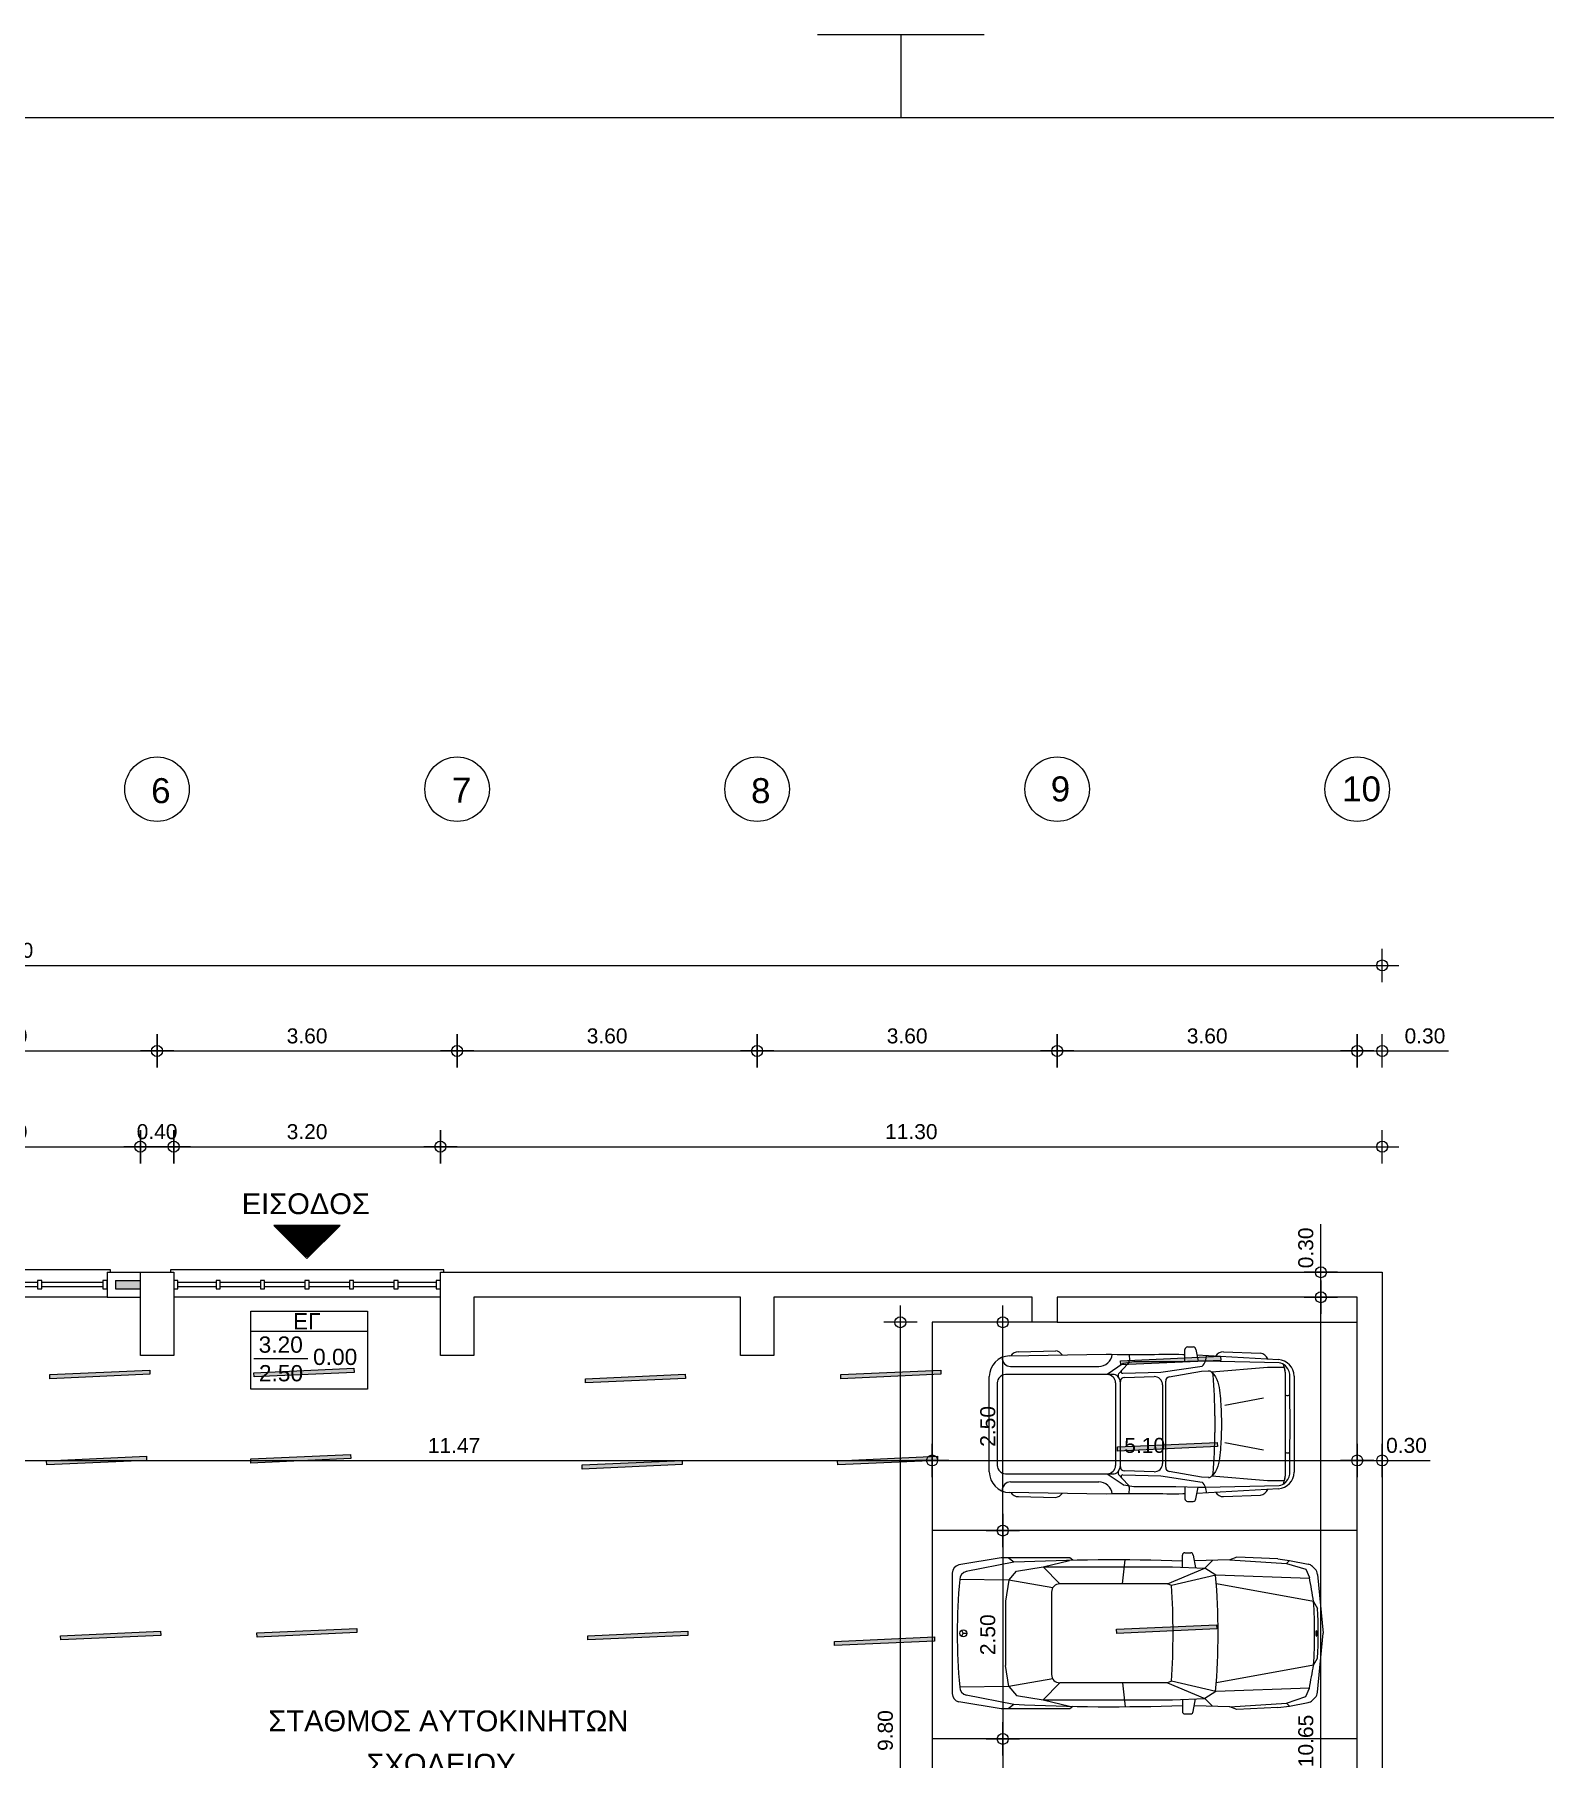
# Model space of a CAD drawing. Header units: metres. Extents: x -11 to 85, y -301 to 135.
# Drawn here: x 31.6 to 49.72, y -262.03 to -241.34 of the extents above; entities that cross this region are included whole.
import ezdxf

# ---------------------------------------------------------------- set-up
doc = ezdxf.new("R2010")
doc.units = ezdxf.units.M
doc.header["$LTSCALE"] = 0.036
doc.header["$PDMODE"] = 2
for name, color, linetype in [('arxitek ypogeio', 252, 'Continuous'), ('BORDER', 5, 'Continuous'), ('DIMBLK', 252, 'Continuous'), ('hatch color', 252, 'Continuous'), ('HLEK_FL001_SYMBOLS', 230, 'Continuous'), ('LAYER-ON', 4, 'Continuous'), ('MARKS', 2, 'Continuous'), ('Parathira', 252, 'Continuous'), ('Toixoi', 6, 'Continuous')]:
    doc.layers.add(name, color=color, linetype=linetype)
doc.styles.add('COMU-N', font='arial.ttf')
doc.styles.get("Standard").update_dxf_attribs({"font": 'arial.ttf'})
doc.dimstyles.new('CADWDOT', dxfattribs={"dimscale": 0.1, "dimtxt": 1.8, "dimasz": 0.08, "dimexe": 2, "dimexo": 0, "dimgap": 0.09, "dimtad": 0, "dimrnd": 0.001, "dimzin": 0, "dimdsep": 46, "dimtxsty": 'Standard', "dimblk1": 'ARTDIM', "dimblk2": 'ARTDIM', "dimsah": 1, "dimcen": 0.09, "dimdle": 0.05, "dimse1": 1, "dimse2": 1, "dimadec": 0, "dimazin": 0, "dimtfac": 1, "dimtmove": 0, "dimatfit": 3, "dimldrblk": 'ARTDIM', "dimfxl": 2, "dimtvp": 0.9999, "dimtolj": 1, "dimtzin": 0, "dimarcsym": 0})

# ---------------------------------------------------------------- blocks, each defined once
blk = doc.blocks.new('ARTDIM')
at = {"layer": 'DIMBLK'}
for p, q in [((-24.9975, 0), (24.9975, 0)), ((0, -24.9975), (0, 24.9975))]:
    blk.add_line(p, q, dxfattribs=at)
blk.add_circle((0, 0), 8.25, dxfattribs=at)
blk = doc.blocks.new('*D1477')
at = {"layer": 'arxitek ypogeio', "color": 0, "lineweight": -2}
blk.add_line((14.782, -252.514), (47.766, -252.514), dxfattribs=at)
at = {"layer": 'Defpoints', "color": 0, "transparency": 16777216}
for p in [(47.774, -252.514), (14.774, -255.733), (47.774, -255.733)]:
    blk.add_point(p, dxfattribs=at)
at = {"layer": 'arxitek ypogeio', "color": 0, "lineweight": -2, "xscale": 0.008, "yscale": 0.008, "zscale": 0.008, "rotation": 180}
blk.add_blockref('ARTDIM', (14.774, -252.514), dxfattribs=at)
at = {"layer": 'arxitek ypogeio', "color": 0, "lineweight": -2, "xscale": 0.008, "yscale": 0.008, "zscale": 0.008}
blk.add_blockref('ARTDIM', (47.774, -252.514), dxfattribs=at)
at = {"layer": 'arxitek ypogeio', "color": 0, "insert": (31.274, -252.334), "char_height": 0.18, "attachment_point": 5}
blk.add_mtext('\\A1;33.00', dxfattribs=at)
blk = doc.blocks.new('*D1482')
at = {"layer": 'arxitek ypogeio', "color": 0, "lineweight": -2}
blk.add_line((29.482, -253.541), (33.066, -253.541), dxfattribs=at)
at = {"layer": 'Defpoints', "color": 0, "transparency": 16777216}
for p in [(29.474, -250.325), (33.074, -250.325), (33.074, -253.541)]:
    blk.add_point(p, dxfattribs=at)
at = {"layer": 'arxitek ypogeio', "color": 0, "lineweight": -2, "xscale": 0.008, "yscale": 0.008, "zscale": 0.008, "rotation": 180}
blk.add_blockref('ARTDIM', (29.474, -253.541), dxfattribs=at)
at = {"layer": 'arxitek ypogeio', "color": 0, "lineweight": -2, "xscale": 0.008, "yscale": 0.008, "zscale": 0.008}
blk.add_blockref('ARTDIM', (33.074, -253.541), dxfattribs=at)
at = {"layer": 'arxitek ypogeio', "color": 0, "insert": (31.274, -253.361), "char_height": 0.18, "attachment_point": 5}
blk.add_mtext('\\A1;3.60', dxfattribs=at)
blk = doc.blocks.new('*D1483')
at = {"layer": 'arxitek ypogeio', "color": 0, "lineweight": -2}
blk.add_line((33.082, -253.541), (36.666, -253.541), dxfattribs=at)
at = {"layer": 'Defpoints', "color": 0, "transparency": 16777216}
for p in [(33.074, -250.325), (36.674, -250.325), (36.674, -253.541)]:
    blk.add_point(p, dxfattribs=at)
at = {"layer": 'arxitek ypogeio', "color": 0, "lineweight": -2, "xscale": 0.008, "yscale": 0.008, "zscale": 0.008, "rotation": 180}
blk.add_blockref('ARTDIM', (33.074, -253.541), dxfattribs=at)
at = {"layer": 'arxitek ypogeio', "color": 0, "lineweight": -2, "xscale": 0.008, "yscale": 0.008, "zscale": 0.008}
blk.add_blockref('ARTDIM', (36.674, -253.541), dxfattribs=at)
at = {"layer": 'arxitek ypogeio', "color": 0, "insert": (34.874, -253.361), "char_height": 0.18, "attachment_point": 5}
blk.add_mtext('\\A1;3.60', dxfattribs=at)
blk = doc.blocks.new('*D1484')
at = {"layer": 'arxitek ypogeio', "color": 0, "lineweight": -2}
blk.add_line((36.682, -253.541), (40.266, -253.541), dxfattribs=at)
at = {"layer": 'Defpoints', "color": 0, "transparency": 16777216}
for p in [(36.674, -250.325), (40.274, -250.325), (40.274, -253.541)]:
    blk.add_point(p, dxfattribs=at)
at = {"layer": 'arxitek ypogeio', "color": 0, "lineweight": -2, "xscale": 0.008, "yscale": 0.008, "zscale": 0.008, "rotation": 180}
blk.add_blockref('ARTDIM', (36.674, -253.541), dxfattribs=at)
at = {"layer": 'arxitek ypogeio', "color": 0, "lineweight": -2, "xscale": 0.008, "yscale": 0.008, "zscale": 0.008}
blk.add_blockref('ARTDIM', (40.274, -253.541), dxfattribs=at)
at = {"layer": 'arxitek ypogeio', "color": 0, "insert": (38.474, -253.361), "char_height": 0.18, "attachment_point": 5}
blk.add_mtext('\\A1;3.60', dxfattribs=at)
blk = doc.blocks.new('*D1485')
at = {"layer": 'arxitek ypogeio', "color": 0, "lineweight": -2}
blk.add_line((40.282, -253.541), (43.866, -253.541), dxfattribs=at)
at = {"layer": 'Defpoints', "color": 0, "transparency": 16777216}
for p in [(40.274, -250.325), (43.874, -250.325), (43.874, -253.541)]:
    blk.add_point(p, dxfattribs=at)
at = {"layer": 'arxitek ypogeio', "color": 0, "lineweight": -2, "xscale": 0.008, "yscale": 0.008, "zscale": 0.008, "rotation": 180}
blk.add_blockref('ARTDIM', (40.274, -253.541), dxfattribs=at)
at = {"layer": 'arxitek ypogeio', "color": 0, "lineweight": -2, "xscale": 0.008, "yscale": 0.008, "zscale": 0.008}
blk.add_blockref('ARTDIM', (43.874, -253.541), dxfattribs=at)
at = {"layer": 'arxitek ypogeio', "color": 0, "insert": (42.074, -253.361), "char_height": 0.18, "attachment_point": 5}
blk.add_mtext('\\A1;3.60', dxfattribs=at)
blk = doc.blocks.new('*D1486')
at = {"layer": 'arxitek ypogeio', "color": 0, "lineweight": -2}
blk.add_line((43.882, -253.541), (47.466, -253.541), dxfattribs=at)
at = {"layer": 'Defpoints', "color": 0, "transparency": 16777216}
for p in [(43.874, -250.325), (47.474, -250.325), (47.474, -253.541)]:
    blk.add_point(p, dxfattribs=at)
at = {"layer": 'arxitek ypogeio', "color": 0, "lineweight": -2, "xscale": 0.008, "yscale": 0.008, "zscale": 0.008, "rotation": 180}
blk.add_blockref('ARTDIM', (43.874, -253.541), dxfattribs=at)
at = {"layer": 'arxitek ypogeio', "color": 0, "lineweight": -2, "xscale": 0.008, "yscale": 0.008, "zscale": 0.008}
blk.add_blockref('ARTDIM', (47.474, -253.541), dxfattribs=at)
at = {"layer": 'arxitek ypogeio', "color": 0, "insert": (45.674, -253.361), "char_height": 0.18, "attachment_point": 5}
blk.add_mtext('\\A1;3.60', dxfattribs=at)
blk = doc.blocks.new('*D1487')
at = {"layer": 'arxitek ypogeio', "color": 0, "lineweight": -2}
for p, q in [((47.482, -253.541), (47.766, -253.541)), ((47.774, -253.541), (48.57, -253.541))]:
    blk.add_line(p, q, dxfattribs=at)
at = {"layer": 'Defpoints', "color": 0, "transparency": 16777216}
for p in [(47.474, -250.325), (47.774, -253.541), (47.774, -255.733)]:
    blk.add_point(p, dxfattribs=at)
at = {"layer": 'arxitek ypogeio', "color": 0, "lineweight": -2, "xscale": 0.008, "yscale": 0.008, "zscale": 0.008, "rotation": 180}
blk.add_blockref('ARTDIM', (47.474, -253.541), dxfattribs=at)
at = {"layer": 'arxitek ypogeio', "color": 0, "lineweight": -2, "xscale": 0.008, "yscale": 0.008, "zscale": 0.008}
blk.add_blockref('ARTDIM', (47.774, -253.541), dxfattribs=at)
at = {"layer": 'arxitek ypogeio', "color": 0, "insert": (48.287, -253.361), "char_height": 0.18, "attachment_point": 5}
blk.add_mtext('\\A1;0.30', dxfattribs=at)
blk = doc.blocks.new('*D1491')
at = {"layer": 'arxitek ypogeio', "color": 0, "lineweight": -2}
blk.add_line((29.682, -254.69), (32.866, -254.69), dxfattribs=at)
at = {"layer": 'Defpoints', "color": 0, "transparency": 16777216}
for p in [(32.874, -254.69), (29.674, -255.733), (32.874, -255.733)]:
    blk.add_point(p, dxfattribs=at)
at = {"layer": 'arxitek ypogeio', "color": 0, "lineweight": -2, "xscale": 0.008, "yscale": 0.008, "zscale": 0.008, "rotation": 180}
blk.add_blockref('ARTDIM', (29.674, -254.69), dxfattribs=at)
at = {"layer": 'arxitek ypogeio', "color": 0, "lineweight": -2, "xscale": 0.008, "yscale": 0.008, "zscale": 0.008}
blk.add_blockref('ARTDIM', (32.874, -254.69), dxfattribs=at)
at = {"layer": 'arxitek ypogeio', "color": 0, "insert": (31.274, -254.51), "char_height": 0.18, "attachment_point": 5}
blk.add_mtext('\\A1;3.20', dxfattribs=at)
blk = doc.blocks.new('*D1492')
at = {"layer": 'arxitek ypogeio', "color": 0, "lineweight": -2}
blk.add_line((32.882, -254.69), (33.266, -254.69), dxfattribs=at)
at = {"layer": 'Defpoints', "color": 0, "transparency": 16777216}
for p in [(33.274, -254.69), (32.874, -255.733), (33.274, -255.733)]:
    blk.add_point(p, dxfattribs=at)
at = {"layer": 'arxitek ypogeio', "color": 0, "lineweight": -2, "xscale": 0.008, "yscale": 0.008, "zscale": 0.008, "rotation": 180}
blk.add_blockref('ARTDIM', (32.874, -254.69), dxfattribs=at)
at = {"layer": 'arxitek ypogeio', "color": 0, "lineweight": -2, "xscale": 0.008, "yscale": 0.008, "zscale": 0.008}
blk.add_blockref('ARTDIM', (33.274, -254.69), dxfattribs=at)
at = {"layer": 'arxitek ypogeio', "color": 0, "insert": (33.074, -254.51), "char_height": 0.18, "attachment_point": 5}
blk.add_mtext('\\A1;0.40', dxfattribs=at)
blk = doc.blocks.new('*D1493')
at = {"layer": 'arxitek ypogeio', "color": 0, "lineweight": -2}
blk.add_line((33.282, -254.69), (36.466, -254.69), dxfattribs=at)
at = {"layer": 'Defpoints', "color": 0, "transparency": 16777216}
for p in [(33.274, -254.69), (36.474, -254.69), (36.474, -254.69)]:
    blk.add_point(p, dxfattribs=at)
at = {"layer": 'arxitek ypogeio', "color": 0, "lineweight": -2, "xscale": 0.008, "yscale": 0.008, "zscale": 0.008, "rotation": 180}
blk.add_blockref('ARTDIM', (33.274, -254.69), dxfattribs=at)
at = {"layer": 'arxitek ypogeio', "color": 0, "lineweight": -2, "xscale": 0.008, "yscale": 0.008, "zscale": 0.008}
blk.add_blockref('ARTDIM', (36.474, -254.69), dxfattribs=at)
at = {"layer": 'arxitek ypogeio', "color": 0, "insert": (34.874, -254.51), "char_height": 0.18, "attachment_point": 5}
blk.add_mtext('\\A1;3.20', dxfattribs=at)
blk = doc.blocks.new('*D1494')
at = {"layer": 'arxitek ypogeio', "color": 0, "lineweight": -2}
blk.add_line((36.482, -254.69), (47.766, -254.69), dxfattribs=at)
at = {"layer": 'Defpoints', "color": 0, "transparency": 16777216}
for p in [(36.474, -254.69), (47.774, -254.69), (47.774, -255.733)]:
    blk.add_point(p, dxfattribs=at)
at = {"layer": 'arxitek ypogeio', "color": 0, "lineweight": -2, "xscale": 0.008, "yscale": 0.008, "zscale": 0.008, "rotation": 180}
blk.add_blockref('ARTDIM', (36.474, -254.69), dxfattribs=at)
at = {"layer": 'arxitek ypogeio', "color": 0, "lineweight": -2, "xscale": 0.008, "yscale": 0.008, "zscale": 0.008}
blk.add_blockref('ARTDIM', (47.774, -254.69), dxfattribs=at)
at = {"layer": 'arxitek ypogeio', "color": 0, "insert": (42.124, -254.51), "char_height": 0.18, "attachment_point": 5}
blk.add_mtext('\\A1;11.30', dxfattribs=at)
blk = doc.blocks.new('*D1558')
at = {"layer": 'arxitek ypogeio', "color": 0, "lineweight": -2}
blk.add_line((30.911, -258.455), (42.366, -258.455), dxfattribs=at)
at = {"layer": 'Defpoints', "color": 0, "transparency": 16777216}
for p in [(30.903, -257.196), (42.374, -257.196), (42.374, -258.455)]:
    blk.add_point(p, dxfattribs=at)
at = {"layer": 'arxitek ypogeio', "color": 0, "lineweight": -2, "xscale": 0.008, "yscale": 0.008, "zscale": 0.008, "rotation": 180}
blk.add_blockref('ARTDIM', (30.903, -258.455), dxfattribs=at)
at = {"layer": 'arxitek ypogeio', "color": 0, "lineweight": -2, "xscale": 0.008, "yscale": 0.008, "zscale": 0.008}
blk.add_blockref('ARTDIM', (42.374, -258.455), dxfattribs=at)
at = {"layer": 'arxitek ypogeio', "color": 0, "insert": (36.638, -258.275), "char_height": 0.18, "attachment_point": 5}
blk.add_mtext('\\A1;11.47', dxfattribs=at)
blk = doc.blocks.new('*D1559')
at = {"layer": 'arxitek ypogeio', "color": 0, "lineweight": -2}
blk.add_line((42.382, -258.455), (47.466, -258.455), dxfattribs=at)
at = {"layer": 'Defpoints', "color": 0, "transparency": 16777216}
for p in [(42.374, -256.796), (47.474, -256.796), (47.474, -258.455)]:
    blk.add_point(p, dxfattribs=at)
at = {"layer": 'arxitek ypogeio', "color": 0, "lineweight": -2, "xscale": 0.008, "yscale": 0.008, "zscale": 0.008, "rotation": 180}
blk.add_blockref('ARTDIM', (42.374, -258.455), dxfattribs=at)
at = {"layer": 'arxitek ypogeio', "color": 0, "lineweight": -2, "xscale": 0.008, "yscale": 0.008, "zscale": 0.008}
blk.add_blockref('ARTDIM', (47.474, -258.455), dxfattribs=at)
at = {"layer": 'arxitek ypogeio', "color": 0, "insert": (44.924, -258.275), "char_height": 0.18, "attachment_point": 5}
blk.add_mtext('\\A1;5.10', dxfattribs=at)
blk = doc.blocks.new('*D1560')
at = {"layer": 'arxitek ypogeio', "color": 0, "lineweight": -2}
for p, q in [((47.482, -258.455), (47.766, -258.455)), ((47.774, -258.455), (48.348, -258.455))]:
    blk.add_line(p, q, dxfattribs=at)
at = {"layer": 'Defpoints', "color": 0, "transparency": 16777216}
for p in [(47.474, -256.796), (47.774, -256.796), (47.774, -258.455)]:
    blk.add_point(p, dxfattribs=at)
at = {"layer": 'arxitek ypogeio', "color": 0, "lineweight": -2, "xscale": 0.008, "yscale": 0.008, "zscale": 0.008, "rotation": 180}
blk.add_blockref('ARTDIM', (47.474, -258.455), dxfattribs=at)
at = {"layer": 'arxitek ypogeio', "color": 0, "lineweight": -2, "xscale": 0.008, "yscale": 0.008, "zscale": 0.008}
blk.add_blockref('ARTDIM', (47.774, -258.455), dxfattribs=at)
at = {"layer": 'arxitek ypogeio', "color": 0, "insert": (48.065, -258.275), "char_height": 0.18, "attachment_point": 5}
blk.add_mtext('\\A1;0.30', dxfattribs=at)
blk = doc.blocks.new('*D1610')
at = {"layer": 'arxitek ypogeio', "color": 0, "lineweight": -2}
blk.add_line((41.993, -266.588), (41.993, -256.804), dxfattribs=at)
at = {"layer": 'Defpoints', "color": 0, "transparency": 16777216}
for p in [(41.993, -256.796), (42.798, -256.796), (42.798, -266.596)]:
    blk.add_point(p, dxfattribs=at)
at = {"layer": 'arxitek ypogeio', "color": 0, "lineweight": -2, "xscale": 0.008, "yscale": 0.008, "zscale": 0.008}
for p, rotation in [((41.993, -256.796), 90), ((41.993, -266.596), 270)]:
    blk.add_blockref('ARTDIM', p, dxfattribs=dict(at, rotation=rotation))
at = {"layer": 'arxitek ypogeio', "color": 0, "insert": (41.813, -261.696), "char_height": 0.18, "attachment_point": 5, "rotation": 90}
blk.add_mtext('\\A1;9.80', dxfattribs=at)
blk = doc.blocks.new('*D1611')
at = {"layer": 'arxitek ypogeio', "color": 0, "lineweight": -2}
blk.add_line((43.222, -259.288), (43.222, -256.804), dxfattribs=at)
at = {"layer": 'Defpoints', "color": 0, "transparency": 16777216}
for p in [(42.374, -256.796), (43.222, -256.796), (42.374, -259.296)]:
    blk.add_point(p, dxfattribs=at)
at = {"layer": 'arxitek ypogeio', "color": 0, "lineweight": -2, "xscale": 0.008, "yscale": 0.008, "zscale": 0.008}
for p, rotation in [((43.222, -256.796), 90), ((43.222, -259.296), 270)]:
    blk.add_blockref('ARTDIM', p, dxfattribs=dict(at, rotation=rotation))
at = {"layer": 'arxitek ypogeio', "color": 0, "insert": (43.042, -258.046), "char_height": 0.18, "attachment_point": 5, "rotation": 90}
blk.add_mtext('\\A1;2.50', dxfattribs=at)
blk = doc.blocks.new('*D1612')
at = {"layer": 'arxitek ypogeio', "color": 0, "lineweight": -2}
blk.add_line((43.222, -259.304), (43.222, -261.788), dxfattribs=at)
at = {"layer": 'Defpoints', "color": 0, "transparency": 16777216}
for p in [(42.374, -259.296), (42.374, -261.796), (43.222, -261.796)]:
    blk.add_point(p, dxfattribs=at)
at = {"layer": 'arxitek ypogeio', "color": 0, "lineweight": -2, "xscale": 0.008, "yscale": 0.008, "zscale": 0.008}
for p, rotation in [((43.222, -259.296), 90), ((43.222, -261.796), 270)]:
    blk.add_blockref('ARTDIM', p, dxfattribs=dict(at, rotation=rotation))
at = {"layer": 'arxitek ypogeio', "color": 0, "insert": (43.042, -260.546), "char_height": 0.18, "attachment_point": 5, "rotation": 90}
blk.add_mtext('\\A1;2.50', dxfattribs=at)
blk = doc.blocks.new('*D1613')
at = {"layer": 'arxitek ypogeio', "color": 0, "lineweight": -2}
blk.add_line((43.222, -261.804), (43.222, -264.288), dxfattribs=at)
at = {"layer": 'Defpoints', "color": 0, "transparency": 16777216}
for p in [(42.374, -261.796), (42.374, -264.296), (43.222, -264.296)]:
    blk.add_point(p, dxfattribs=at)
at = {"layer": 'arxitek ypogeio', "color": 0, "lineweight": -2, "xscale": 0.008, "yscale": 0.008, "zscale": 0.008}
for p, rotation in [((43.222, -261.796), 90), ((43.222, -264.296), 270)]:
    blk.add_blockref('ARTDIM', p, dxfattribs=dict(at, rotation=rotation))
at = {"layer": 'arxitek ypogeio', "color": 0, "insert": (43.042, -263.046), "char_height": 0.18, "attachment_point": 5, "rotation": 90}
blk.add_mtext('\\A1;2.50', dxfattribs=at)
blk = doc.blocks.new('*D1620')
at = {"layer": 'arxitek ypogeio', "color": 0, "lineweight": -2}
blk.add_line((47.038, -267.138), (47.038, -256.504), dxfattribs=at)
at = {"layer": 'Defpoints', "color": 0, "transparency": 16777216}
for p in [(47.038, -256.496), (47.474, -256.496), (47.474, -267.146)]:
    blk.add_point(p, dxfattribs=at)
at = {"layer": 'arxitek ypogeio', "color": 0, "lineweight": -2, "xscale": 0.008, "yscale": 0.008, "zscale": 0.008}
for p, rotation in [((47.038, -256.496), 90), ((47.038, -267.146), 270)]:
    blk.add_blockref('ARTDIM', p, dxfattribs=dict(at, rotation=rotation))
at = {"layer": 'arxitek ypogeio', "color": 0, "insert": (46.858, -261.821), "char_height": 0.18, "attachment_point": 5, "rotation": 90}
blk.add_mtext('\\A1;10.65', dxfattribs=at)
blk = doc.blocks.new('*D1621')
at = {"layer": 'arxitek ypogeio', "color": 0, "lineweight": -2}
for p, q in [((47.038, -256.196), (47.038, -255.621)), ((47.038, -256.488), (47.038, -256.204))]:
    blk.add_line(p, q, dxfattribs=at)
at = {"layer": 'Defpoints', "color": 0, "transparency": 16777216}
for p in [(47.038, -256.196), (47.474, -256.196), (47.474, -256.496)]:
    blk.add_point(p, dxfattribs=at)
at = {"layer": 'arxitek ypogeio', "color": 0, "lineweight": -2, "xscale": 0.008, "yscale": 0.008, "zscale": 0.008}
for p, rotation in [((47.038, -256.196), 90), ((47.038, -256.496), 270)]:
    blk.add_blockref('ARTDIM', p, dxfattribs=dict(at, rotation=rotation))
at = {"layer": 'arxitek ypogeio', "color": 0, "insert": (46.858, -255.904), "char_height": 0.18, "attachment_point": 5, "rotation": 90}
blk.add_mtext('\\A1;0.30', dxfattribs=at)
blk = doc.blocks.new('A$C52D13D70')
at = {"layer": 'Parathira'}
for p, q in [((-0.33, 0.04), (-0.33, -2.44)), ((-0.3, 0.04), (-0.33, 0.04)), ((-0.1, 0), (-0.2, 0)), ((-0.2, 0), (-0.2, -0.05)), ((-0.1, -0.05), (-0.1, 0)), ((0, 0), (0, -2.4)), ((-0.2, -0.05), (-0.1, -0.05)), ((-0.175, -0.05), (-0.175, -0.783)), ((-0.125, -0.05), (-0.125, -0.783)), ((-0.1, -0.783), (-0.2, -0.783)), ((-0.2, -0.783), (-0.2, -0.833)), ((-0.1, -0.833), (-0.1, -0.783)), ((-0.2, -0.833), (-0.1, -0.833)), ((-0.175, -0.833), (-0.175, -1.567)), ((-0.125, -0.833), (-0.125, -1.567)), ((-0.1, -1.567), (-0.2, -1.567)), ((-0.2, -1.567), (-0.2, -1.617)), ((-0.2, -1.617), (-0.1, -1.617)), ((-0.175, -1.617), (-0.175, -2.35)), ((-0.125, -1.617), (-0.125, -2.35)), ((-0.1, -1.617), (-0.1, -1.567)), ((-0.33, -2.44), (-0.3, -2.44)), ((-0.1, -2.35), (-0.2, -2.35)), ((-0.2, -2.35), (-0.2, -2.4)), ((-0.2, -2.4), (-0.1, -2.4)), ((-0.1, -2.4), (-0.1, -2.35))]:
    blk.add_line(p, q, dxfattribs=at)
blk = doc.blocks.new('A$C65A84AEB')
at = {"layer": 'Toixoi'}
for p, q in [((0.793, 0), (0, 0)), ((0, 0), (0.396, -0.396)), ((0.396, -0.396), (0.793, 0)), ((0.778, -0.015), (0.015, -0.015)), ((0.763, -0.03), (0.03, -0.03)), ((0.748, -0.045), (0.045, -0.045)), ((0.733, -0.06), (0.06, -0.06)), ((0.718, -0.075), (0.075, -0.075)), ((0.703, -0.09), (0.09, -0.09)), ((0.688, -0.105), (0.105, -0.105)), ((0.673, -0.12), (0.12, -0.12)), ((0.658, -0.135), (0.135, -0.135)), ((0.643, -0.15), (0.15, -0.15)), ((0.628, -0.165), (0.165, -0.165)), ((0.613, -0.18), (0.18, -0.18)), ((0.598, -0.195), (0.195, -0.195)), ((0.583, -0.21), (0.21, -0.21)), ((0.568, -0.225), (0.225, -0.225)), ((0.553, -0.24), (0.24, -0.24)), ((0.538, -0.255), (0.255, -0.255)), ((0.523, -0.27), (0.27, -0.27)), ((0.508, -0.285), (0.285, -0.285)), ((0.493, -0.3), (0.3, -0.3)), ((0.478, -0.315), (0.315, -0.315)), ((0.463, -0.33), (0.33, -0.33)), ((0.448, -0.345), (0.345, -0.345)), ((0.433, -0.36), (0.36, -0.36)), ((0.418, -0.375), (0.375, -0.375))]:
    blk.add_line(p, q, dxfattribs=at)
blk = doc.blocks.new('art103')
at = {"layer": 'BORDER'}
blk.add_line((20.75, 14.6), (0.25, 14.6), dxfattribs=at)
at = {"layer": 'MARKS'}
for p, q in [((10.25, 14.85), (10.75, 14.85)), ((10.5, 14.85), (10.5, 14.6))]:
    blk.add_line(p, q, dxfattribs=at)
blk = doc.blocks.new('lampes fthorismou 120')
at = {"layer": 'hatch color'}
blk.add_hatch(color=181, dxfattribs=at).paths.add_polyline_path([(84.181, -99.264), (84.181, -99.214), (85.381, -99.214), (85.381, -99.264)])
at = {"layer": 'HLEK_FL001_SYMBOLS'}
blk.add_lwpolyline([(84.181, -99.264), (84.181, -99.214), (85.381, -99.214), (85.381, -99.264)], close=True, dxfattribs=at)

msp = doc.modelspace()

# ---------------------------------------------------------------- hatches: boundary and pattern name
at = {"layer": 'arxitek ypogeio'}
msp.add_hatch(color=256, dxfattribs=at).paths.add_polyline_path([(32.874, -256.296), (32.574, -256.296), (32.574, -256.396), (32.874, -256.396)])

# ---------------------------------------------------------------- linework, layer by layer
for p, q in [((32.474, -256.196), (32.474, -256.496)), ((32.474, -256.196), (32.874, -256.196)), ((32.574, -256.296), (32.874, -256.296)), ((32.574, -256.296), (32.574, -256.396)), ((33.234, -256.166), (33.234, -256.196)), ((36.514, -256.166), (33.234, -256.166)), ((33.274, -256.296), (33.274, -256.396)), ((33.324, -256.296), (33.274, -256.296)), ((33.324, -256.396), (33.324, -256.296)), ((33.782, -256.321), (33.324, -256.321)), ((33.782, -256.296), (33.782, -256.396)), ((33.832, -256.296), (33.782, -256.296)), ((33.832, -256.396), (33.832, -256.296)), ((34.315, -256.321), (33.832, -256.321)), ((34.315, -256.296), (34.315, -256.396)), ((34.365, -256.296), (34.315, -256.296)), ((34.365, -256.396), (34.365, -256.296)), ((34.849, -256.321), (34.365, -256.321)), ((34.849, -256.296), (34.849, -256.396)), ((34.899, -256.296), (34.849, -256.296)), ((34.899, -256.396), (34.899, -256.296)), ((35.382, -256.321), (34.899, -256.321)), ((35.382, -256.296), (35.382, -256.396)), ((35.432, -256.296), (35.382, -256.296)), ((35.432, -256.396), (35.432, -256.296)), ((35.915, -256.321), (35.432, -256.321)), ((35.915, -256.296), (35.915, -256.396)), ((35.965, -256.296), (35.915, -256.296)), ((35.965, -256.396), (35.965, -256.296)), ((36.424, -256.321), (35.965, -256.321)), ((36.424, -256.296), (36.424, -256.396)), ((36.474, -256.296), (36.424, -256.296)), ((36.474, -256.396), (36.474, -256.296)), ((36.514, -256.196), (36.514, -256.166)), ((32.474, -256.496), (32.874, -256.496)), ((32.574, -256.396), (32.874, -256.396)), ((33.274, -256.396), (33.324, -256.396)), ((36.474, -256.496), (33.274, -256.496)), ((33.782, -256.371), (33.324, -256.371)), ((33.782, -256.396), (33.832, -256.396)), ((34.315, -256.371), (33.832, -256.371)), ((34.315, -256.396), (34.365, -256.396)), ((34.849, -256.371), (34.365, -256.371)), ((34.849, -256.396), (34.899, -256.396)), ((35.382, -256.371), (34.899, -256.371)), ((35.382, -256.396), (35.432, -256.396)), ((35.915, -256.371), (35.432, -256.371)), ((35.915, -256.396), (35.965, -256.396)), ((36.424, -256.371), (35.965, -256.371)), ((36.424, -256.396), (36.474, -256.396)), ((34.198, -257.599), (34.198, -256.662)), ((34.198, -256.662), (35.6, -256.662)), ((35.6, -256.662), (35.6, -257.599)), ((35.6, -256.907), (34.198, -256.907)), ((42.374, -256.796), (42.374, -266.646)), ((43.574, -256.796), (42.374, -256.796)), ((43.874, -256.796), (47.474, -256.796)), ((43.409, -257.151), (43.856, -257.14)), ((45.407, -257.267), (45.407, -257.123)), ((45.437, -257.093), (45.507, -257.093)), ((45.537, -257.123), (45.565, -257.264)), ((45.868, -257.151), (46.315, -257.168)), ((34.237, -257.233), (34.883, -257.233)), ((43.303, -257.199), (44.46, -257.181)), ((43.315, -257.327), (44.374, -257.327)), ((44.46, -257.181), (44.526, -257.181)), ((44.666, -257.293), (44.472, -257.425)), ((44.526, -257.181), (44.592, -257.182)), ((44.592, -257.182), (44.655, -257.182)), ((44.721, -257.294), (44.611, -257.415)), ((44.655, -257.182), (44.706, -257.182)), ((44.793, -257.27), (44.674, -257.29)), ((44.706, -257.182), (44.772, -257.182)), ((44.739, -257.182), (44.74, -257.254)), ((44.772, -257.182), (45.042, -257.182)), ((45.298, -257.27), (44.793, -257.27)), ((45.042, -257.182), (45.093, -257.181)), ((45.093, -257.181), (45.142, -257.181)), ((45.118, -257.397), (45.613, -257.322)), ((45.142, -257.181), (45.19, -257.181)), ((45.19, -257.181), (45.237, -257.181)), ((45.237, -257.181), (45.284, -257.181)), ((45.284, -257.181), (45.332, -257.181)), ((45.575, -257.264), (45.298, -257.27)), ((45.332, -257.181), (45.381, -257.182)), ((45.381, -257.182), (45.407, -257.182)), ((45.55, -257.186), (46.528, -257.244)), ((45.655, -257.264), (45.575, -257.264)), ((46.537, -257.284), (45.655, -257.264)), ((46.397, -257.338), (45.73, -257.396)), ((46.597, -257.338), (46.397, -257.338)), ((46.587, -257.298), (46.606, -257.372)), ((46.642, -257.357), (46.612, -257.321)), ((43.06, -258.019), (43.06, -257.449)), ((43.155, -257.525), (43.155, -258.019)), ((44.557, -257.425), (43.255, -257.425)), ((44.574, -257.525), (44.574, -258.019)), ((44.606, -257.447), (44.628, -257.499)), ((44.632, -258.019), (44.632, -257.508)), ((44.662, -257.409), (45.118, -257.397)), ((44.681, -257.458), (45.036, -257.449)), ((45.139, -257.549), (45.139, -258.019)), ((45.176, -258.019), (45.176, -257.502)), ((45.216, -257.453), (45.607, -257.385)), ((45.607, -257.385), (45.692, -257.381)), ((45.73, -257.396), (45.754, -257.423)), ((45.754, -257.423), (45.773, -257.452)), ((45.773, -257.452), (45.789, -257.482)), ((45.789, -257.482), (45.801, -257.514)), ((45.801, -257.514), (45.81, -257.546)), ((45.81, -257.546), (45.817, -257.579)), ((46.609, -257.397), (46.609, -257.656)), ((46.664, -257.656), (46.664, -257.42)), ((46.716, -257.443), (46.716, -258.019)), ((35.6, -257.599), (34.198, -257.599)), ((45.817, -257.579), (45.822, -257.613)), ((45.822, -257.613), (45.826, -257.647)), ((45.826, -257.647), (45.829, -257.681)), ((45.829, -257.681), (45.832, -257.714)), ((45.832, -257.714), (45.835, -257.747)), ((45.835, -257.747), (45.837, -257.78)), ((45.837, -257.78), (45.839, -257.81)), ((46.351, -257.706), (45.886, -257.797)), ((46.609, -257.656), (46.609, -258.019)), ((46.629, -257.676), (46.644, -257.676)), ((46.671, -258.019), (46.664, -257.656)), ((45.764, -257.92), (45.764, -258.019)), ((45.839, -257.81), (45.84, -257.839)), ((45.84, -257.839), (45.841, -257.866)), ((45.841, -257.866), (45.842, -257.891)), ((45.842, -257.891), (45.843, -257.913)), ((45.843, -257.913), (45.843, -257.933)), ((45.843, -257.933), (45.844, -257.95)), ((45.844, -257.95), (45.844, -257.966)), ((45.844, -257.966), (45.844, -258.007)), ((43.06, -258.59), (43.06, -258.019)), ((43.155, -258.019), (43.155, -258.514)), ((44.574, -258.019), (44.574, -258.514)), ((44.632, -258.531), (44.632, -258.019)), ((45.139, -258.019), (45.139, -258.49)), ((45.176, -258.537), (45.176, -258.019)), ((45.764, -258.019), (45.764, -258.118)), ((45.841, -258.172), (45.84, -258.199)), ((45.842, -258.148), (45.841, -258.172)), ((45.843, -258.126), (45.842, -258.148)), ((45.844, -258.088), (45.843, -258.106)), ((45.843, -258.106), (45.843, -258.126)), ((45.844, -258.007), (45.844, -258.032)), ((45.844, -258.032), (45.844, -258.058)), ((45.844, -258.058), (45.844, -258.072)), ((45.844, -258.072), (45.844, -258.088)), ((46.609, -258.019), (46.609, -258.383)), ((46.664, -258.383), (46.671, -258.019)), ((46.716, -258.019), (46.716, -258.595)), ((45.826, -258.392), (45.822, -258.426)), ((45.829, -258.358), (45.826, -258.392)), ((45.832, -258.324), (45.829, -258.358)), ((45.835, -258.291), (45.832, -258.324)), ((45.837, -258.259), (45.835, -258.291)), ((45.839, -258.228), (45.837, -258.259)), ((45.84, -258.199), (45.839, -258.228)), ((46.351, -258.332), (45.886, -258.242)), ((46.609, -258.383), (46.609, -258.642)), ((46.629, -258.363), (46.644, -258.363)), ((46.664, -258.619), (46.664, -258.383)), ((44.606, -258.591), (44.628, -258.54)), ((45.036, -258.59), (44.681, -258.581)), ((45.607, -258.654), (45.216, -258.586)), ((45.773, -258.587), (45.754, -258.615)), ((45.789, -258.556), (45.773, -258.587)), ((45.801, -258.525), (45.789, -258.556)), ((45.81, -258.492), (45.801, -258.525)), ((45.817, -258.459), (45.81, -258.492)), ((45.822, -258.426), (45.817, -258.459)), ((43.255, -258.614), (44.557, -258.614)), ((43.315, -258.712), (44.374, -258.712)), ((44.472, -258.614), (44.666, -258.745)), ((44.721, -258.745), (44.611, -258.623)), ((44.662, -258.629), (45.118, -258.641)), ((44.674, -258.749), (44.793, -258.769)), ((44.739, -258.857), (44.74, -258.785)), ((44.793, -258.769), (45.298, -258.769)), ((45.118, -258.641), (45.613, -258.716)), ((45.298, -258.769), (45.575, -258.775)), ((45.407, -258.771), (45.407, -258.916)), ((45.537, -258.916), (45.565, -258.775)), ((46.528, -258.795), (45.55, -258.853)), ((45.575, -258.775), (45.655, -258.775)), ((45.692, -258.658), (45.607, -258.654)), ((45.655, -258.775), (46.537, -258.755)), ((45.754, -258.615), (45.73, -258.643)), ((46.397, -258.701), (45.73, -258.643)), ((46.597, -258.701), (46.397, -258.701)), ((46.606, -258.667), (46.587, -258.74)), ((46.612, -258.718), (46.642, -258.682)), ((44.46, -258.858), (43.303, -258.84)), ((43.409, -258.887), (43.856, -258.899)), ((44.526, -258.857), (44.46, -258.858)), ((44.592, -258.857), (44.526, -258.857)), ((44.655, -258.857), (44.592, -258.857)), ((44.706, -258.857), (44.655, -258.857)), ((44.772, -258.857), (44.706, -258.857)), ((45.042, -258.857), (44.772, -258.857)), ((45.093, -258.857), (45.042, -258.857)), ((45.142, -258.857), (45.093, -258.857)), ((45.19, -258.858), (45.142, -258.857)), ((45.237, -258.858), (45.19, -258.858)), ((45.284, -258.858), (45.237, -258.858)), ((45.332, -258.858), (45.284, -258.858)), ((45.381, -258.857), (45.332, -258.858)), ((45.407, -258.857), (45.381, -258.857)), ((45.437, -258.946), (45.507, -258.946)), ((45.868, -258.887), (46.315, -258.871)), ((47.474, -259.296), (42.374, -259.296)), ((43.202, -259.625), (42.694, -259.708)), ((44.026, -259.625), (43.202, -259.625)), ((43.286, -259.625), (43.202, -259.625)), ((43.356, -259.677), (43.286, -259.625)), ((44.063, -259.653), (44.026, -259.625)), ((45.376, -259.737), (45.376, -259.592)), ((45.406, -259.562), (45.476, -259.562)), ((45.506, -259.592), (45.535, -259.743)), ((46.03, -259.615), (45.946, -259.649)), ((46.523, -259.637), (46.03, -259.615)), ((46.523, -259.637), (46.661, -259.655)), ((42.616, -259.806), (42.616, -261.253)), ((43.356, -259.677), (42.784, -259.787)), ((43.296, -259.892), (43.386, -259.782)), ((43.386, -259.782), (43.706, -259.732)), ((43.706, -259.732), (44.023, -259.654)), ((43.906, -259.936), (43.706, -259.732)), ((43.706, -259.732), (45.256, -259.732)), ((44.656, -259.936), (44.689, -259.648)), ((45.196, -259.936), (45.646, -259.749)), ((45.776, -259.832), (45.246, -259.956)), ((45.256, -259.732), (45.646, -259.749)), ((45.946, -259.649), (45.519, -259.659)), ((45.646, -259.749), (45.736, -259.655)), ((45.776, -259.832), (45.646, -259.749)), ((46.902, -259.87), (45.776, -259.832)), ((45.946, -259.649), (46.626, -259.692)), ((46.626, -259.692), (46.661, -259.655)), ((46.626, -259.692), (46.858, -259.759)), ((46.661, -259.655), (46.884, -259.7)), ((46.858, -259.759), (46.9, -259.859)), ((46.938, -259.727), (46.969, -259.758)), ((46.998, -259.822), (47.066, -260.529)), ((43.296, -259.892), (42.706, -259.885)), ((43.296, -259.892), (43.256, -260.142)), ((43.82, -259.984), (43.296, -259.892)), ((43.806, -260.036), (43.806, -261.023)), ((45.196, -259.936), (43.906, -259.936)), ((45.246, -259.956), (45.196, -259.936)), ((46.951, -260.147), (45.784, -259.936)), ((43.256, -260.142), (43.256, -260.917)), ((46.951, -260.147), (46.996, -260.231)), ((42.748, -260.529), (42.728, -260.565)), ((42.748, -260.529), (42.729, -260.494)), ((42.748, -260.529), (42.789, -260.529)), ((46.998, -261.236), (47.066, -260.529)), ((46.998, -261.236), (47.066, -260.529)), ((46.951, -260.911), (46.996, -260.828)), ((43.296, -261.167), (43.256, -260.917)), ((43.82, -261.074), (43.296, -261.167)), ((46.951, -260.911), (45.784, -261.123)), ((43.296, -261.167), (42.706, -261.174)), ((43.356, -261.382), (42.784, -261.271)), ((43.296, -261.167), (43.386, -261.277)), ((43.386, -261.277), (43.706, -261.327)), ((43.906, -261.123), (43.706, -261.327)), ((45.196, -261.123), (43.906, -261.123)), ((44.656, -261.123), (44.689, -261.41)), ((45.246, -261.103), (45.196, -261.123)), ((45.196, -261.123), (45.646, -261.31)), ((45.776, -261.227), (45.246, -261.103)), ((45.776, -261.227), (45.646, -261.31)), ((46.9, -261.189), (45.776, -261.227)), ((46.626, -261.366), (46.858, -261.289)), ((46.858, -261.289), (46.9, -261.189)), ((43.202, -261.434), (42.694, -261.35)), ((44.026, -261.434), (43.202, -261.434)), ((43.356, -261.382), (43.286, -261.434)), ((43.706, -261.327), (44.023, -261.405)), ((43.706, -261.327), (45.256, -261.327)), ((44.063, -261.406), (44.026, -261.434)), ((45.256, -261.327), (45.646, -261.31)), ((45.376, -261.322), (45.376, -261.467)), ((45.406, -261.497), (45.476, -261.497)), ((45.506, -261.467), (45.535, -261.316)), ((45.946, -261.41), (45.519, -261.4)), ((45.646, -261.31), (45.736, -261.404)), ((45.946, -261.41), (46.626, -261.366)), ((46.03, -261.443), (45.946, -261.41)), ((46.523, -261.421), (46.03, -261.443)), ((46.523, -261.421), (46.661, -261.404)), ((46.626, -261.366), (46.661, -261.404)), ((46.661, -261.404), (46.884, -261.359)), ((46.938, -261.331), (46.969, -261.3)), ((47.474, -261.796), (42.374, -261.796))]:
    msp.add_line(p, q, dxfattribs=at)
for points in [[(32.874, -256.196), (33.274, -256.196), (33.274, -257.196), (32.874, -257.196)], [(36.474, -257.196), (36.474, -256.196), (47.774, -256.196), (47.774, -262.946), (47.474, -262.946), (47.474, -256.496), (43.874, -256.496), (43.874, -256.796), (43.574, -256.796), (43.574, -256.496), (40.474, -256.496), (40.474, -257.196), (40.074, -257.196), (40.074, -256.496), (36.874, -256.496), (36.874, -257.196)]]:
    msp.add_lwpolyline(points, close=True, dxfattribs=at)
for centre, radius in [((33.074, -250.4), 0.387), ((36.674, -250.4), 0.387), ((40.274, -250.4), 0.387), ((43.874, -250.4), 0.387), ((47.474, -250.4), 0.387), ((42.748, -260.529), 0.0428)]:
    msp.add_circle(centre, radius, dxfattribs=at)
for centre, radius, start, end in [((43.404, -257.251), 0.1, 86.7912, 148.6889), ((43.841, -257.247), 0.109, 32.4555, 81.9685), ((45.437, -257.123), 0.03, 90, 180), ((45.507, -257.123), 0.03, 0, 90), ((45.863, -257.251), 0.1, 86.7912, 148.6889), ((43.31, -257.449), 0.25, 91.6937, 180.0007), ((43.315, -257.227), 0.1, 174.504, 270), ((44.37, -257.16), 0.167, 271.1564, 352.1025), ((44.678, -257.31), 0.02, 99.8553, 124.0792), ((44.69, -257.254), 0.05, 307.8439, 0.6598), ((45.503, -257.204), 0.162, 312.6647, 3.9542), ((46.3, -257.276), 0.109, 21.4149, 81.9685), ((46.516, -257.443), 0.2, 0, 86.6038), ((46.535, -257.384), 0.1, 39.2534, 88.6926), ((46.564, -257.42), 0.1, 360, 39.2534), ((43.255, -257.525), 0.1, 90, 180), ((44.474, -257.525), 0.1, 0, 90), ((44.557, -257.485), 0.06, 23.1883, 90), ((44.634, -257.435), 0.03, 138.0181, 203.1883), ((44.582, -257.518), 0.05, 0, 23.1883), ((44.682, -257.508), 0.05, 91.5011, 180), ((44.662, -257.389), 0.02, 138.0181, 271.5011), ((45.039, -257.549), 0.1, 0, 91.5011), ((45.226, -257.502), 0.05, 100.9603, 180), ((45.694, -257.431), 0.05, 2.6413, 92.8689), ((39.698, -257.922), 6.067, 0.0122, 4.6648), ((46.509, -257.397), 0.1, 0, 14.5469), ((46.629, -257.656), 0.02, 180, 270), ((46.644, -257.656), 0.02, 270, 0), ((39.698, -258.117), 6.067, 355.3352, 359.9878), ((46.629, -258.383), 0.02, 90, 180), ((46.644, -258.383), 0.02, 0, 90), ((43.31, -258.59), 0.25, 179.9993, 268.3063), ((43.255, -258.514), 0.1, 180, 270), ((44.474, -258.514), 0.1, 270, 0), ((44.557, -258.554), 0.06, 270, 336.8117), ((44.634, -258.603), 0.03, 156.8117, 221.9819), ((44.582, -258.52), 0.05, 336.8117, 360), ((44.682, -258.531), 0.05, 180, 268.4989), ((45.039, -258.49), 0.1, 268.4989, 0), ((45.226, -258.537), 0.05, 180, 259.0397), ((46.516, -258.595), 0.2, 273.3962, 0), ((43.315, -258.812), 0.1, 90, 185.496), ((44.37, -258.879), 0.167, 7.8975, 88.8436), ((44.662, -258.649), 0.02, 88.4989, 221.9819), ((44.678, -258.729), 0.02, 235.9208, 260.1447), ((44.69, -258.784), 0.05, 359.3402, 52.1561), ((45.503, -258.835), 0.162, 356.0458, 47.3353), ((45.694, -258.608), 0.05, 267.1311, 357.3587), ((46.3, -258.763), 0.109, 278.0315, 338.5851), ((46.535, -258.655), 0.1, 271.3074, 320.7466), ((46.509, -258.642), 0.1, 345.4531, 0), ((46.564, -258.619), 0.1, 320.7466, 0), ((43.404, -258.788), 0.1, 211.3111, 273.2088), ((43.841, -258.791), 0.109, 278.0315, 327.5445), ((45.437, -258.916), 0.03, 180, 270), ((45.507, -258.916), 0.03, 270, 0), ((45.863, -258.788), 0.1, 211.3111, 273.2088), ((45.406, -259.592), 0.03, 90, 180), ((45.476, -259.592), 0.03, 0, 90), ((42.716, -259.806), 0.1, 102.6015, 180), ((42.806, -259.885), 0.1, 102.3903, 180), ((44.546, -283.927), 24.279, 88.0428, 92.8113), ((37.682, -260.529), 8.123, 355.0743, 4.9257), ((46.867, -259.798), 0.1, 45, 80.3534), ((46.898, -259.829), 0.1, 3.8426, 45), ((49.612, -260.529), 6.937, 174.6694, 185.3306), ((43.906, -260.036), 0.1, 90, 180), ((37.122, -260.529), 8.143, 355.9595, 4.0405), ((36.307, -261.855), 10.78, 9.1123, 10.6656), ((40.892, -260.529), 6.071, 356.3922, 3.6078), ((42.093, -260.529), 4.913, 356.5133, 3.4867), ((47.041, -260.523), 0.0645, 164.9365, 173.6389), ((47.097, -260.529), 0.121, 173.6389, 180), ((47.097, -260.529), 0.121, 180, 186.3611), ((47.041, -260.536), 0.0645, 186.3611, 195.0635), ((47.007, -260.514), 0.0285, 146.9861, 164.9365), ((47.007, -260.545), 0.0285, 195.0635, 213.0139), ((46.985, -260.5), 0.00305, 90, 146.9861), ((46.985, -260.559), 0.00305, 213.0139, 270), ((46.985, -260.5), 0.00305, 33.0139, 90), ((46.985, -260.559), 0.00305, 270, 326.9861), ((46.964, -260.514), 0.0285, 15.0635, 33.0139), ((46.964, -260.545), 0.0285, 326.9861, 344.9365), ((46.929, -260.523), 0.0645, 6.3611, 15.0635), ((46.929, -260.536), 0.0645, 344.9365, 353.6389), ((46.873, -260.529), 0.121, 360, 6.3611), ((46.873, -260.529), 0.121, 353.6389, 0), ((43.906, -261.023), 0.1, 180, 270), ((37.059, -259.265), 10.027, 348.9375, 350.5481), ((42.716, -261.253), 0.1, 180, 257.3985), ((42.806, -261.174), 0.1, 180, 257.6097), ((46.898, -261.23), 0.1, 315, 356.1574), ((44.546, -237.131), 24.279, 267.1887, 271.9572), ((45.406, -261.467), 0.03, 180, 270), ((45.476, -261.467), 0.03, 270, 0), ((46.867, -261.261), 0.1, 279.6466, 315)]:
    msp.add_arc(centre, radius, start, end, dxfattribs=at)

# ---------------------------------------------------------------- block references
msp.add_blockref('A$C65A84AEB', (34.477, -255.634), dxfattribs=at)
at = {"layer": 'arxitek ypogeio', "rotation": 270}
msp.add_blockref('A$C52D13D70', (32.474, -256.496), dxfattribs=at)
at = {"layer": 'HLEK_FL001_SYMBOLS', "rotation": 182.548438881226}
for p in [(123.947, -352.771), (134.346, -352.627), (121.497, -352.794), (127.923, -352.844), (130.988, -352.794), (123.908, -353.805), (134.307, -353.661), (121.458, -353.828), (127.884, -353.878), (130.949, -353.828), (134.297, -355.849), (121.627, -355.927), (123.982, -355.894), (127.952, -355.927), (130.912, -355.995)]:
    msp.add_blockref('lampes fthorismou 120', p, dxfattribs=at)
at = {"layer": 'LAYER-ON', "xscale": 4, "yscale": 4, "zscale": 4}
msp.add_blockref('art103', (0, -300.743), dxfattribs=at)

# ---------------------------------------------------------------- texts
at = {"layer": 'arxitek ypogeio', "style": 'COMU-N'}
for s, height, p in [('6', 0.3, (33.003, -250.567)), ('7', 0.3, (36.612, -250.56)), ('8', 0.3, (40.201, -250.567)), ('9', 0.3, (43.797, -250.546)), ('10', 0.3, (47.293, -250.546)), ('ΕΙΣΟΔΟΣ', 0.25, (34.09, -255.499)), ('ΕΓ', 0.195, (34.705, -256.882)), ('3.20', 0.195, (34.293, -257.162)), ('0.00', 0.195, (34.946, -257.309)), ('2.50', 0.195, (34.296, -257.505)), ('ΣΤΑΘΜΟΣ ΑΥΤΟΚΙΝΗΤΩΝ', 0.25, (34.409, -261.705)), ('ΣΧΟΛΕΙΟΥ', 0.25, (35.587, -262.225))]:
    msp.add_text(s, height=height, dxfattribs=at).set_placement(p)

# ---------------------------------------------------------------- dimensions: what is measured, and where the dimension line sits
at = {"layer": 'arxitek ypogeio'}
for base, p1, p2, picture, middle in [((33.074, -253.541), (29.474, -250.325), (33.074, -250.325), '*D1482', (31.274, -253.361)), ((36.674, -253.541), (33.074, -250.325), (36.674, -250.325), '*D1483', (34.874, -253.361)), ((40.274, -253.541), (36.674, -250.325), (40.274, -250.325), '*D1484', (38.474, -253.361)), ((43.874, -253.541), (40.274, -250.325), (43.874, -250.325), '*D1485', (42.074, -253.361)), ((47.474, -253.541), (43.874, -250.325), (47.474, -250.325), '*D1486', (45.674, -253.361)), ((47.774, -252.514), (14.774, -255.733), (47.774, -255.733), '*D1477', (31.274, -252.334)), ((32.874, -254.69), (29.674, -255.733), (32.874, -255.733), '*D1491', (31.274, -254.51)), ((36.474, -254.69), (33.274, -254.69), (36.474, -254.69), '*D1493', (34.874, -254.51)), ((47.774, -254.69), (36.474, -254.69), (47.774, -255.733), '*D1494', (42.124, -254.51)), ((47.474, -258.455), (42.374, -256.796), (47.474, -256.796), '*D1559', (44.924, -258.275)), ((47.774, -258.455), (47.474, -256.796), (47.774, -256.796), '*D1560', (48.065, -258.275)), ((42.374, -258.455), (30.903, -257.196), (42.374, -257.196), '*D1558', (36.638, -258.275))]:
    dim = msp.add_linear_dim(base=base, p1=p1, p2=p2, dimstyle='CADWDOT', dxfattribs=at)
    dim.commit()
    dim.dimension.update_dxf_attribs({"geometry": picture, "text_midpoint": middle})
for base, p1, p2, picture, middle in [((47.774, -253.541), (47.474, -250.325), (47.774, -255.733), '*D1487', (48.287, -253.541)), ((33.274, -254.69), (32.874, -255.733), (33.274, -255.733), '*D1492', (33.074, -254.69))]:
    dim = msp.add_linear_dim(base=base, p1=p1, p2=p2, dimstyle='CADWDOT', dxfattribs=at)
    dim.commit()
    dim.dimension.update_dxf_attribs({"geometry": picture, "text_midpoint": middle, "dimtype": 160})
for base, p1, p2, picture, middle in [((47.038, -256.196), (47.474, -256.496), (47.474, -256.196), '*D1621', (46.858, -255.904)), ((47.038, -256.496), (47.474, -267.146), (47.474, -256.496), '*D1620', (46.858, -261.821)), ((41.993, -256.796), (42.798, -266.596), (42.798, -256.796), '*D1610', (41.813, -261.696)), ((43.222, -256.796), (42.374, -259.296), (42.374, -256.796), '*D1611', (43.042, -258.046)), ((43.222, -261.796), (42.374, -259.296), (42.374, -261.796), '*D1612', (43.042, -260.546)), ((43.222, -264.296), (42.374, -261.796), (42.374, -264.296), '*D1613', (43.042, -263.046))]:
    dim = msp.add_linear_dim(base=base, p1=p1, p2=p2, angle=90, dimstyle='CADWDOT', dxfattribs=at)
    dim.commit()
    dim.dimension.update_dxf_attribs({"geometry": picture, "text_midpoint": middle})

doc.saveas('drawing.dxf')
